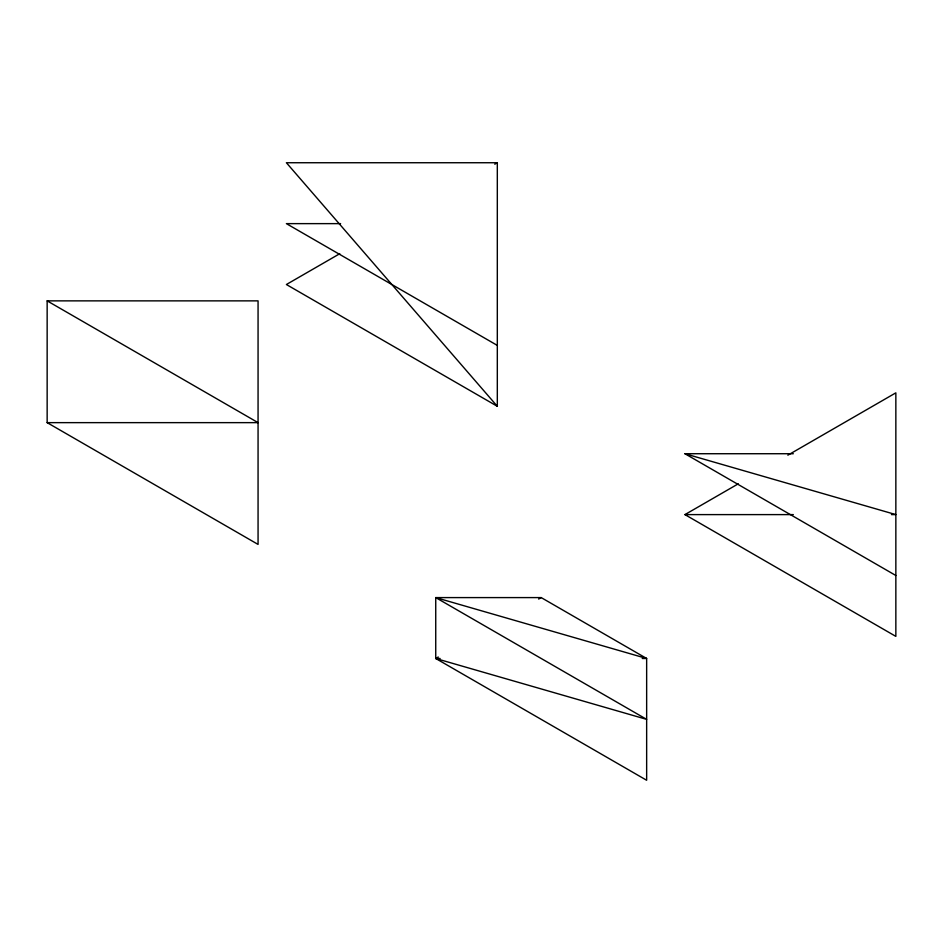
<?xml version="1.0" encoding="UTF-8"?>
<svg xmlns="http://www.w3.org/2000/svg" width="943" height="943" viewBox="0 0 943 943"><rect width="100%" height="100%" fill="white"/><g stroke="black" fill="none" stroke-linecap="round" stroke-linejoin="round"><path stroke-width="1.41" d="M339.763 253.702L286.389 284.515L497.315 406.292L497.315 162.738L286.389 162.738L497.315 406.292M494.769 164.212L497.315 162.738M440.133 658.485L435.737 658.485L646.65 780.262L646.65 658.485L541.199 597.591L435.737 597.591L435.737 658.485L438.271 657.012M538.653 599.064L541.199 597.591M787.853 455.186L895.85 392.842L895.85 636.384L684.936 514.607L738.298 483.806M340.588 223.632L286.389 223.632L497.315 345.409M47.15 300.864L258.064 300.864L258.064 544.417L47.15 422.641L47.15 300.864L258.064 422.641L47.15 422.641M895.85 575.501L684.936 453.724L793.322 453.724M684.936 514.607L793.322 514.607M891.453 514.607L895.85 514.607L684.936 453.724M642.266 658.485L646.65 658.485L435.737 597.591L646.65 719.368L435.737 658.485"/></g></svg>
